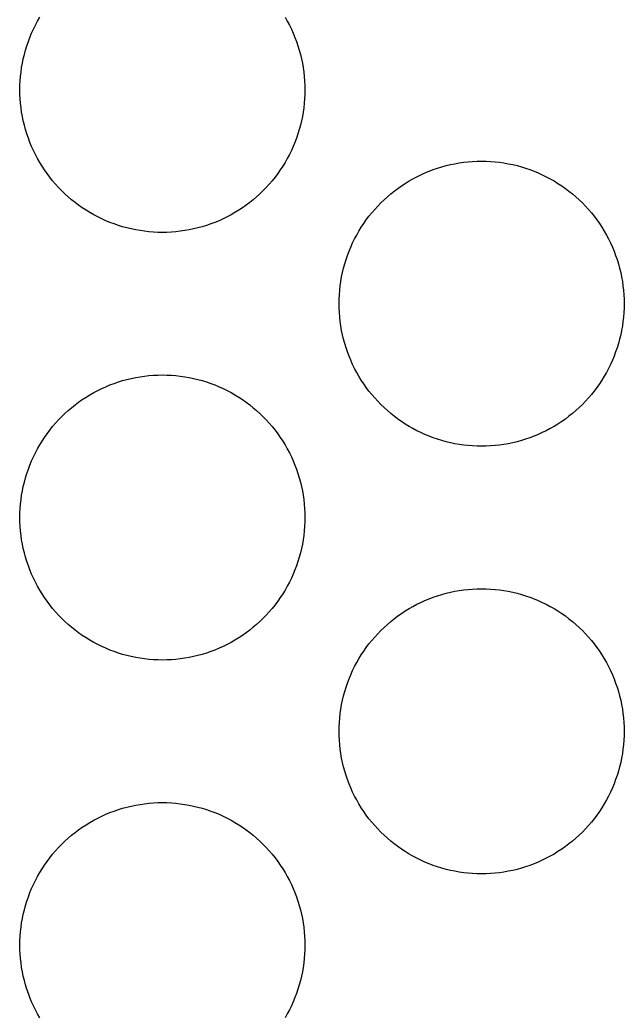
# Model space of a CAD drawing. Header units: metres. Extents: x 0 to 290, y 0 to 144.
# Drawn here: x 222.95 to 244.15, y 35.8 to 70.7 of the extents above; entities that cross this region are included whole.
import ezdxf

# ---------------------------------------------------------------- set-up
doc = ezdxf.new("R2010")
doc.units = ezdxf.units.M

msp = doc.modelspace()

# ---------------------------------------------------------------- linework, layer by layer
for p, q in [((223.426, 70.3789), (223.495, 70.5199)), ((223.495, 70.5199), (223.568, 70.6588)), ((223.568, 70.6588), (223.646, 70.7952)), ((232.254, 70.7952), (232.332, 70.6588)), ((232.332, 70.6588), (232.405, 70.5199)), ((232.405, 70.5199), (232.474, 70.3789)), ((223.301, 70.0906), (223.361, 70.2357)), ((223.361, 70.2357), (223.426, 70.3789)), ((232.474, 70.3789), (232.539, 70.2357)), ((232.539, 70.2357), (232.599, 70.0906)), ((223.195, 69.7951), (223.246, 69.9437)), ((223.246, 69.9437), (223.301, 70.0906)), ((232.599, 70.0906), (232.654, 69.9437)), ((232.654, 69.9437), (232.705, 69.7951)), ((223.07, 69.3407), (223.107, 69.4934)), ((223.107, 69.4934), (223.149, 69.6449)), ((223.149, 69.6449), (223.195, 69.7951)), ((232.705, 69.7951), (232.751, 69.6449)), ((232.751, 69.6449), (232.793, 69.4934)), ((232.793, 69.4934), (232.83, 69.3407)), ((223.012, 69.0322), (223.039, 69.1869)), ((223.039, 69.1869), (223.07, 69.3407)), ((232.83, 69.3407), (232.861, 69.1869)), ((232.861, 69.1869), (232.888, 69.0322)), ((222.972, 68.7205), (222.989, 68.8767)), ((222.989, 68.8767), (223.012, 69.0322)), ((232.888, 69.0322), (232.911, 68.8767)), ((232.911, 68.8767), (232.928, 68.7205)), ((222.952, 68.407), (222.96, 68.5639)), ((222.96, 68.5639), (222.972, 68.7205)), ((232.928, 68.7205), (232.94, 68.5639)), ((232.94, 68.5639), (232.948, 68.407)), ((222.95, 68.25), (222.952, 68.407)), ((222.952, 68.0929), (222.95, 68.25)), ((222.96, 67.936), (222.952, 68.0929)), ((232.948, 68.0929), (232.94, 67.936)), ((232.948, 68.407), (232.95, 68.25)), ((232.95, 68.25), (232.948, 68.0929)), ((222.972, 67.7794), (222.96, 67.936)), ((222.989, 67.6233), (222.972, 67.7794)), ((232.928, 67.7794), (232.911, 67.6233)), ((232.94, 67.936), (232.928, 67.7794)), ((223.012, 67.4678), (222.989, 67.6233)), ((223.039, 67.3131), (223.012, 67.4678)), ((232.888, 67.4678), (232.861, 67.3131)), ((232.911, 67.6233), (232.888, 67.4678)), ((223.07, 67.1593), (223.039, 67.3131)), ((223.107, 67.0065), (223.07, 67.1593)), ((232.83, 67.1593), (232.793, 67.0065)), ((232.861, 67.3131), (232.83, 67.1593)), ((223.149, 66.855), (223.107, 67.0065)), ((223.195, 66.7049), (223.149, 66.855)), ((223.246, 66.5563), (223.195, 66.7049)), ((232.705, 66.7049), (232.654, 66.5563)), ((232.751, 66.855), (232.705, 66.7049)), ((232.793, 67.0065), (232.751, 66.855)), ((223.301, 66.4094), (223.246, 66.5563)), ((223.361, 66.2643), (223.301, 66.4094)), ((232.599, 66.4094), (232.539, 66.2643)), ((232.654, 66.5563), (232.599, 66.4094)), ((223.426, 66.1211), (223.361, 66.2643)), ((223.495, 65.98), (223.426, 66.1211)), ((223.568, 65.8412), (223.495, 65.98)), ((232.405, 65.98), (232.332, 65.8412)), ((232.474, 66.1211), (232.405, 65.98)), ((232.539, 66.2643), (232.474, 66.1211)), ((223.646, 65.7048), (223.568, 65.8412)), ((223.728, 65.5709), (223.646, 65.7048)), ((232.254, 65.7048), (232.172, 65.5709)), ((232.332, 65.8412), (232.254, 65.7048)), ((237.907, 65.5929), (238.059, 65.6296)), ((238.059, 65.6296), (238.213, 65.6614)), ((238.213, 65.6614), (238.368, 65.6884)), ((238.368, 65.6884), (238.523, 65.7106)), ((238.523, 65.7106), (238.679, 65.7278)), ((238.679, 65.7278), (238.836, 65.7401)), ((238.836, 65.7401), (238.993, 65.7475)), ((238.993, 65.7475), (239.15, 65.75)), ((239.15, 65.75), (239.307, 65.7475)), ((239.307, 65.7475), (239.464, 65.7401)), ((239.464, 65.7401), (239.621, 65.7278)), ((239.621, 65.7278), (239.777, 65.7106)), ((239.777, 65.7106), (239.932, 65.6884)), ((239.932, 65.6884), (240.087, 65.6614)), ((240.087, 65.6614), (240.241, 65.6296)), ((240.241, 65.6296), (240.393, 65.5929)), ((223.815, 65.4396), (223.728, 65.5709)), ((223.905, 65.3111), (223.815, 65.4396)), ((223.999, 65.1855), (223.905, 65.3111)), ((231.995, 65.3111), (231.901, 65.1855)), ((232.085, 65.4396), (231.995, 65.3111)), ((232.172, 65.5709), (232.085, 65.4396)), ((237.021, 65.2741), (237.164, 65.3388)), ((237.164, 65.3388), (237.309, 65.3989)), ((237.309, 65.3989), (237.456, 65.4544)), ((237.456, 65.4544), (237.605, 65.5053)), ((237.605, 65.5053), (237.755, 65.5515)), ((237.755, 65.5515), (237.907, 65.5929)), ((240.393, 65.5929), (240.545, 65.5515)), ((240.545, 65.5515), (240.695, 65.5053)), ((240.695, 65.5053), (240.844, 65.4544)), ((240.844, 65.4544), (240.991, 65.3989)), ((240.991, 65.3989), (241.136, 65.3388)), ((241.136, 65.3388), (241.279, 65.2741)), ((224.097, 65.0629), (223.999, 65.1855)), ((224.199, 64.9434), (224.097, 65.0629)), ((224.305, 64.8273), (224.199, 64.9434)), ((231.701, 64.9434), (231.595, 64.8273)), ((231.803, 65.0629), (231.701, 64.9434)), ((231.901, 65.1855), (231.803, 65.0629)), ((236.34, 64.8854), (236.471, 64.9716)), ((236.471, 64.9716), (236.605, 65.0537)), ((236.605, 65.0537), (236.741, 65.1315)), ((236.741, 65.1315), (236.88, 65.205)), ((236.88, 65.205), (237.021, 65.2741)), ((241.279, 65.2741), (241.42, 65.205)), ((241.42, 65.205), (241.559, 65.1315)), ((241.559, 65.1315), (241.695, 65.0537)), ((241.695, 65.0537), (241.829, 64.9716)), ((241.829, 64.9716), (241.96, 64.8854)), ((224.414, 64.7145), (224.305, 64.8273)), ((224.527, 64.6051), (224.414, 64.7145)), ((224.643, 64.4994), (224.527, 64.6051)), ((231.373, 64.6051), (231.257, 64.4994)), ((231.486, 64.7145), (231.373, 64.6051)), ((231.595, 64.8273), (231.486, 64.7145)), ((235.843, 64.5005), (235.963, 64.6026)), ((235.963, 64.6026), (236.085, 64.7008)), ((236.085, 64.7008), (236.211, 64.7951)), ((236.211, 64.7951), (236.34, 64.8854)), ((241.96, 64.8854), (242.089, 64.7951)), ((242.089, 64.7951), (242.215, 64.7008)), ((242.215, 64.7008), (242.337, 64.6026)), ((242.337, 64.6026), (242.457, 64.5005)), ((224.763, 64.3974), (224.643, 64.4994)), ((224.885, 64.2992), (224.763, 64.3974)), ((225.011, 64.2049), (224.885, 64.2992)), ((231.015, 64.2992), (230.889, 64.2049)), ((231.137, 64.3974), (231.015, 64.2992)), ((231.257, 64.4994), (231.137, 64.3974)), ((235.505, 64.1727), (235.614, 64.2855)), ((235.614, 64.2855), (235.727, 64.3948)), ((235.727, 64.3948), (235.843, 64.5005)), ((242.457, 64.5005), (242.573, 64.3948)), ((242.573, 64.3948), (242.686, 64.2855)), ((242.686, 64.2855), (242.795, 64.1727)), ((225.14, 64.1146), (225.011, 64.2049)), ((225.271, 64.0284), (225.14, 64.1146)), ((225.405, 63.9463), (225.271, 64.0284)), ((225.541, 63.8685), (225.405, 63.9463)), ((230.495, 63.9463), (230.359, 63.8685)), ((230.629, 64.0284), (230.495, 63.9463)), ((230.76, 64.1146), (230.629, 64.0284)), ((230.889, 64.2049), (230.76, 64.1146)), ((235.199, 63.8145), (235.297, 63.9371)), ((235.297, 63.9371), (235.399, 64.0565)), ((235.399, 64.0565), (235.505, 64.1727)), ((242.795, 64.1727), (242.901, 64.0565)), ((242.901, 64.0565), (243.003, 63.9371)), ((243.003, 63.9371), (243.101, 63.8145)), ((225.68, 63.795), (225.541, 63.8685)), ((225.821, 63.7259), (225.68, 63.795)), ((225.964, 63.6612), (225.821, 63.7259)), ((226.109, 63.6011), (225.964, 63.6612)), ((226.256, 63.5456), (226.109, 63.6011)), ((226.405, 63.4947), (226.256, 63.5456)), ((229.644, 63.5456), (229.495, 63.4947)), ((229.791, 63.6011), (229.644, 63.5456)), ((229.936, 63.6612), (229.791, 63.6011)), ((230.079, 63.7259), (229.936, 63.6612)), ((230.22, 63.795), (230.079, 63.7259)), ((230.359, 63.8685), (230.22, 63.795)), ((234.928, 63.4291), (235.015, 63.5604)), ((235.015, 63.5604), (235.105, 63.6889)), ((235.105, 63.6889), (235.199, 63.8145)), ((243.101, 63.8145), (243.195, 63.6889)), ((243.195, 63.6889), (243.285, 63.5604)), ((243.285, 63.5604), (243.372, 63.4291)), ((226.555, 63.4485), (226.405, 63.4947)), ((226.707, 63.4071), (226.555, 63.4485)), ((226.859, 63.3704), (226.707, 63.4071)), ((227.013, 63.3386), (226.859, 63.3704)), ((227.168, 63.3116), (227.013, 63.3386)), ((227.323, 63.2894), (227.168, 63.3116)), ((227.479, 63.2722), (227.323, 63.2894)), ((227.636, 63.2599), (227.479, 63.2722)), ((227.793, 63.2525), (227.636, 63.2599)), ((227.95, 63.25), (227.793, 63.2525)), ((228.107, 63.2525), (227.95, 63.25)), ((228.264, 63.2599), (228.107, 63.2525)), ((228.421, 63.2722), (228.264, 63.2599)), ((228.577, 63.2894), (228.421, 63.2722)), ((228.732, 63.3116), (228.577, 63.2894)), ((228.887, 63.3386), (228.732, 63.3116)), ((229.041, 63.3704), (228.887, 63.3386)), ((229.193, 63.4071), (229.041, 63.3704)), ((229.345, 63.4485), (229.193, 63.4071)), ((229.495, 63.4947), (229.345, 63.4485)), ((234.768, 63.1588), (234.846, 63.2952)), ((234.846, 63.2952), (234.928, 63.4291)), ((243.372, 63.4291), (243.454, 63.2952)), ((243.454, 63.2952), (243.532, 63.1588)), ((234.561, 62.7357), (234.626, 62.8789)), ((234.626, 62.8789), (234.695, 63.0199)), ((234.695, 63.0199), (234.768, 63.1588)), ((243.532, 63.1588), (243.605, 63.0199)), ((243.605, 63.0199), (243.674, 62.8789)), ((243.674, 62.8789), (243.739, 62.7357)), ((234.446, 62.4437), (234.501, 62.5906)), ((234.501, 62.5906), (234.561, 62.7357)), ((243.739, 62.7357), (243.799, 62.5906)), ((243.799, 62.5906), (243.854, 62.4437)), ((234.307, 61.9934), (234.349, 62.1449)), ((234.349, 62.1449), (234.395, 62.2951)), ((234.395, 62.2951), (234.446, 62.4437)), ((243.854, 62.4437), (243.905, 62.2951)), ((243.905, 62.2951), (243.951, 62.1449)), ((243.951, 62.1449), (243.993, 61.9934)), ((234.239, 61.6869), (234.27, 61.8407)), ((234.27, 61.8407), (234.307, 61.9934)), ((243.993, 61.9934), (244.03, 61.8407)), ((244.03, 61.8407), (244.061, 61.6869)), ((234.189, 61.3767), (234.212, 61.5322)), ((234.212, 61.5322), (234.239, 61.6869)), ((244.061, 61.6869), (244.088, 61.5322)), ((244.088, 61.5322), (244.111, 61.3767)), ((234.16, 61.0639), (234.172, 61.2205)), ((234.172, 61.2205), (234.189, 61.3767)), ((244.111, 61.3767), (244.128, 61.2205)), ((244.128, 61.2205), (244.14, 61.0639)), ((234.15, 60.75), (234.152, 60.907)), ((234.152, 60.5929), (234.15, 60.75)), ((234.152, 60.907), (234.16, 61.0639)), ((244.14, 61.0639), (244.148, 60.907)), ((244.148, 60.907), (244.15, 60.75)), ((244.15, 60.75), (244.148, 60.5929)), ((234.16, 60.436), (234.152, 60.5929)), ((234.172, 60.2794), (234.16, 60.436)), ((244.14, 60.436), (244.128, 60.2794)), ((244.148, 60.5929), (244.14, 60.436)), ((234.189, 60.1233), (234.172, 60.2794)), ((234.212, 59.9678), (234.189, 60.1233)), ((244.111, 60.1233), (244.088, 59.9678)), ((244.128, 60.2794), (244.111, 60.1233)), ((234.239, 59.8131), (234.212, 59.9678)), ((234.27, 59.6593), (234.239, 59.8131)), ((244.061, 59.8131), (244.03, 59.6593)), ((244.088, 59.9678), (244.061, 59.8131)), ((234.307, 59.5065), (234.27, 59.6593)), ((234.349, 59.355), (234.307, 59.5065)), ((234.395, 59.2049), (234.349, 59.355)), ((243.951, 59.355), (243.905, 59.2049)), ((243.993, 59.5065), (243.951, 59.355)), ((244.03, 59.6593), (243.993, 59.5065)), ((234.446, 59.0563), (234.395, 59.2049)), ((234.501, 58.9094), (234.446, 59.0563)), ((243.854, 59.0563), (243.799, 58.9094)), ((243.905, 59.2049), (243.854, 59.0563)), ((234.561, 58.7643), (234.501, 58.9094)), ((234.626, 58.6211), (234.561, 58.7643)), ((243.739, 58.7643), (243.674, 58.6211)), ((243.799, 58.9094), (243.739, 58.7643)), ((234.695, 58.48), (234.626, 58.6211)), ((234.768, 58.3412), (234.695, 58.48)), ((234.846, 58.2048), (234.768, 58.3412)), ((243.532, 58.3412), (243.454, 58.2048)), ((243.605, 58.48), (243.532, 58.3412)), ((243.674, 58.6211), (243.605, 58.48)), ((226.109, 57.8989), (226.256, 57.9544)), ((226.256, 57.9544), (226.405, 58.0053)), ((226.405, 58.0053), (226.555, 58.0515)), ((226.555, 58.0515), (226.707, 58.0929)), ((226.707, 58.0929), (226.859, 58.1296)), ((226.859, 58.1296), (227.013, 58.1614)), ((227.013, 58.1614), (227.168, 58.1884)), ((227.168, 58.1884), (227.323, 58.2106)), ((227.323, 58.2106), (227.479, 58.2278)), ((227.479, 58.2278), (227.636, 58.2401)), ((227.636, 58.2401), (227.793, 58.2475)), ((227.793, 58.2475), (227.95, 58.25)), ((227.95, 58.25), (228.107, 58.2475)), ((228.107, 58.2475), (228.264, 58.2401)), ((228.264, 58.2401), (228.421, 58.2278)), ((228.421, 58.2278), (228.577, 58.2106)), ((228.577, 58.2106), (228.732, 58.1884)), ((228.732, 58.1884), (228.887, 58.1614)), ((228.887, 58.1614), (229.041, 58.1296)), ((229.041, 58.1296), (229.193, 58.0929)), ((229.193, 58.0929), (229.345, 58.0515)), ((229.345, 58.0515), (229.495, 58.0053)), ((229.495, 58.0053), (229.644, 57.9544)), ((229.644, 57.9544), (229.791, 57.8989)), ((234.928, 58.0709), (234.846, 58.2048)), ((235.015, 57.9396), (234.928, 58.0709)), ((243.372, 58.0709), (243.285, 57.9396)), ((243.454, 58.2048), (243.372, 58.0709)), ((225.405, 57.5537), (225.541, 57.6315)), ((225.541, 57.6315), (225.68, 57.705)), ((225.68, 57.705), (225.821, 57.7741)), ((225.821, 57.7741), (225.964, 57.8388)), ((225.964, 57.8388), (226.109, 57.8989)), ((229.791, 57.8989), (229.936, 57.8388)), ((229.936, 57.8388), (230.079, 57.7741)), ((230.079, 57.7741), (230.22, 57.705)), ((230.22, 57.705), (230.359, 57.6315)), ((230.359, 57.6315), (230.495, 57.5537)), ((235.105, 57.8111), (235.015, 57.9396)), ((235.199, 57.6855), (235.105, 57.8111)), ((235.297, 57.5629), (235.199, 57.6855)), ((243.101, 57.6855), (243.003, 57.5629)), ((243.195, 57.8111), (243.101, 57.6855)), ((243.285, 57.9396), (243.195, 57.8111)), ((224.885, 57.2008), (225.011, 57.2951)), ((225.011, 57.2951), (225.14, 57.3854)), ((225.14, 57.3854), (225.271, 57.4716)), ((225.271, 57.4716), (225.405, 57.5537)), ((230.495, 57.5537), (230.629, 57.4716)), ((230.629, 57.4716), (230.76, 57.3854)), ((230.76, 57.3854), (230.889, 57.2951)), ((230.889, 57.2951), (231.015, 57.2008)), ((235.399, 57.4434), (235.297, 57.5629)), ((235.505, 57.3273), (235.399, 57.4434)), ((235.614, 57.2145), (235.505, 57.3273)), ((242.795, 57.3273), (242.686, 57.2145)), ((242.901, 57.4434), (242.795, 57.3273)), ((243.003, 57.5629), (242.901, 57.4434)), ((224.527, 56.8948), (224.643, 57.0005)), ((224.643, 57.0005), (224.763, 57.1026)), ((224.763, 57.1026), (224.885, 57.2008)), ((231.015, 57.2008), (231.137, 57.1026)), ((231.137, 57.1026), (231.257, 57.0005)), ((231.257, 57.0005), (231.373, 56.8948)), ((235.727, 57.1051), (235.614, 57.2145)), ((235.843, 56.9994), (235.727, 57.1051)), ((235.963, 56.8974), (235.843, 56.9994)), ((242.457, 56.9994), (242.337, 56.8974)), ((242.573, 57.1051), (242.457, 56.9994)), ((242.686, 57.2145), (242.573, 57.1051)), ((224.097, 56.4371), (224.199, 56.5565)), ((224.199, 56.5565), (224.305, 56.6727)), ((224.305, 56.6727), (224.414, 56.7855)), ((224.414, 56.7855), (224.527, 56.8948)), ((231.373, 56.8948), (231.486, 56.7855)), ((231.486, 56.7855), (231.595, 56.6727)), ((231.595, 56.6727), (231.701, 56.5565)), ((231.701, 56.5565), (231.803, 56.4371)), ((236.085, 56.7992), (235.963, 56.8974)), ((236.211, 56.7049), (236.085, 56.7992)), ((236.34, 56.6146), (236.211, 56.7049)), ((236.471, 56.5284), (236.34, 56.6146)), ((241.96, 56.6146), (241.829, 56.5284)), ((242.089, 56.7049), (241.96, 56.6146)), ((242.215, 56.7992), (242.089, 56.7049)), ((242.337, 56.8974), (242.215, 56.7992)), ((223.905, 56.1889), (223.999, 56.3145)), ((223.999, 56.3145), (224.097, 56.4371)), ((231.803, 56.4371), (231.901, 56.3145)), ((231.901, 56.3145), (231.995, 56.1889)), ((236.605, 56.4463), (236.471, 56.5284)), ((236.741, 56.3685), (236.605, 56.4463)), ((236.88, 56.295), (236.741, 56.3685)), ((237.021, 56.2259), (236.88, 56.295)), ((237.164, 56.1612), (237.021, 56.2259)), ((241.279, 56.2259), (241.136, 56.1612)), ((241.42, 56.295), (241.279, 56.2259)), ((241.559, 56.3685), (241.42, 56.295)), ((241.695, 56.4463), (241.559, 56.3685)), ((241.829, 56.5284), (241.695, 56.4463)), ((223.646, 55.7952), (223.728, 55.9291)), ((223.728, 55.9291), (223.815, 56.0604)), ((223.815, 56.0604), (223.905, 56.1889)), ((231.995, 56.1889), (232.085, 56.0604)), ((232.085, 56.0604), (232.172, 55.9291)), ((232.172, 55.9291), (232.254, 55.7952)), ((237.309, 56.1011), (237.164, 56.1612)), ((237.456, 56.0456), (237.309, 56.1011)), ((237.605, 55.9947), (237.456, 56.0456)), ((237.755, 55.9485), (237.605, 55.9947)), ((237.907, 55.9071), (237.755, 55.9485)), ((238.059, 55.8704), (237.907, 55.9071)), ((238.213, 55.8386), (238.059, 55.8704)), ((240.241, 55.8704), (240.087, 55.8386)), ((240.393, 55.9071), (240.241, 55.8704)), ((240.545, 55.9485), (240.393, 55.9071)), ((240.695, 55.9947), (240.545, 55.9485)), ((240.844, 56.0456), (240.695, 55.9947)), ((240.991, 56.1011), (240.844, 56.0456)), ((241.136, 56.1612), (240.991, 56.1011)), ((223.426, 55.3789), (223.495, 55.5199)), ((223.495, 55.5199), (223.568, 55.6588)), ((223.568, 55.6588), (223.646, 55.7952)), ((232.254, 55.7952), (232.332, 55.6588)), ((232.332, 55.6588), (232.405, 55.5199)), ((232.405, 55.5199), (232.474, 55.3789)), ((238.368, 55.8116), (238.213, 55.8386)), ((238.523, 55.7894), (238.368, 55.8116)), ((238.679, 55.7722), (238.523, 55.7894)), ((238.836, 55.7599), (238.679, 55.7722)), ((238.993, 55.7525), (238.836, 55.7599)), ((239.15, 55.75), (238.993, 55.7525)), ((239.307, 55.7525), (239.15, 55.75)), ((239.464, 55.7599), (239.307, 55.7525)), ((239.621, 55.7722), (239.464, 55.7599)), ((239.777, 55.7894), (239.621, 55.7722)), ((239.932, 55.8116), (239.777, 55.7894)), ((240.087, 55.8386), (239.932, 55.8116)), ((223.301, 55.0906), (223.361, 55.2357)), ((223.361, 55.2357), (223.426, 55.3789)), ((232.474, 55.3789), (232.539, 55.2357)), ((232.539, 55.2357), (232.599, 55.0906)), ((223.195, 54.7951), (223.246, 54.9437)), ((223.246, 54.9437), (223.301, 55.0906)), ((232.599, 55.0906), (232.654, 54.9437)), ((232.654, 54.9437), (232.705, 54.7951)), ((223.07, 54.3407), (223.107, 54.4934)), ((223.107, 54.4934), (223.149, 54.6449)), ((223.149, 54.6449), (223.195, 54.7951)), ((232.705, 54.7951), (232.751, 54.6449)), ((232.751, 54.6449), (232.793, 54.4934)), ((232.793, 54.4934), (232.83, 54.3407)), ((223.012, 54.0322), (223.039, 54.1869)), ((223.039, 54.1869), (223.07, 54.3407)), ((232.83, 54.3407), (232.861, 54.1869)), ((232.861, 54.1869), (232.888, 54.0322)), ((222.972, 53.7205), (222.989, 53.8767)), ((222.989, 53.8767), (223.012, 54.0322)), ((232.888, 54.0322), (232.911, 53.8767)), ((232.911, 53.8767), (232.928, 53.7205)), ((222.952, 53.407), (222.96, 53.5639)), ((222.96, 53.5639), (222.972, 53.7205)), ((232.928, 53.7205), (232.94, 53.5639)), ((232.94, 53.5639), (232.948, 53.407)), ((222.95, 53.25), (222.952, 53.407)), ((222.952, 53.0929), (222.95, 53.25)), ((222.96, 52.936), (222.952, 53.0929)), ((232.948, 53.0929), (232.94, 52.936)), ((232.948, 53.407), (232.95, 53.25)), ((232.95, 53.25), (232.948, 53.0929)), ((222.972, 52.7794), (222.96, 52.936)), ((222.989, 52.6233), (222.972, 52.7794)), ((232.928, 52.7794), (232.911, 52.6233)), ((232.94, 52.936), (232.928, 52.7794)), ((223.012, 52.4678), (222.989, 52.6233)), ((223.039, 52.3131), (223.012, 52.4678)), ((232.888, 52.4678), (232.861, 52.3131)), ((232.911, 52.6233), (232.888, 52.4678)), ((223.07, 52.1593), (223.039, 52.3131)), ((223.107, 52.0065), (223.07, 52.1593)), ((232.83, 52.1593), (232.793, 52.0065)), ((232.861, 52.3131), (232.83, 52.1593)), ((223.149, 51.855), (223.107, 52.0065)), ((223.195, 51.7049), (223.149, 51.855)), ((223.246, 51.5563), (223.195, 51.7049)), ((232.705, 51.7049), (232.654, 51.5563)), ((232.751, 51.855), (232.705, 51.7049)), ((232.793, 52.0065), (232.751, 51.855)), ((223.301, 51.4094), (223.246, 51.5563)), ((223.361, 51.2643), (223.301, 51.4094)), ((232.599, 51.4094), (232.539, 51.2643)), ((232.654, 51.5563), (232.599, 51.4094)), ((223.426, 51.1211), (223.361, 51.2643)), ((223.495, 50.98), (223.426, 51.1211)), ((223.568, 50.8412), (223.495, 50.98)), ((232.405, 50.98), (232.332, 50.8412)), ((232.474, 51.1211), (232.405, 50.98)), ((232.539, 51.2643), (232.474, 51.1211)), ((223.646, 50.7048), (223.568, 50.8412)), ((223.728, 50.5709), (223.646, 50.7048)), ((232.254, 50.7048), (232.172, 50.5709)), ((232.332, 50.8412), (232.254, 50.7048)), ((237.907, 50.5929), (238.059, 50.6296)), ((238.059, 50.6296), (238.213, 50.6614)), ((238.213, 50.6614), (238.368, 50.6884)), ((238.368, 50.6884), (238.523, 50.7106)), ((238.523, 50.7106), (238.679, 50.7278)), ((238.679, 50.7278), (238.836, 50.7401)), ((238.836, 50.7401), (238.993, 50.7475)), ((238.993, 50.7475), (239.15, 50.75)), ((239.15, 50.75), (239.307, 50.7475)), ((239.307, 50.7475), (239.464, 50.7401)), ((239.464, 50.7401), (239.621, 50.7278)), ((239.621, 50.7278), (239.777, 50.7106)), ((239.777, 50.7106), (239.932, 50.6884)), ((239.932, 50.6884), (240.087, 50.6614)), ((240.087, 50.6614), (240.241, 50.6296)), ((240.241, 50.6296), (240.393, 50.5929)), ((223.815, 50.4396), (223.728, 50.5709)), ((223.905, 50.3111), (223.815, 50.4396)), ((223.999, 50.1855), (223.905, 50.3111)), ((231.995, 50.3111), (231.901, 50.1855)), ((232.085, 50.4396), (231.995, 50.3111)), ((232.172, 50.5709), (232.085, 50.4396)), ((236.88, 50.205), (237.021, 50.2741)), ((237.021, 50.2741), (237.164, 50.3388)), ((237.164, 50.3388), (237.309, 50.3989)), ((237.309, 50.3989), (237.456, 50.4544)), ((237.456, 50.4544), (237.605, 50.5053)), ((237.605, 50.5053), (237.755, 50.5515)), ((237.755, 50.5515), (237.907, 50.5929)), ((240.393, 50.5929), (240.545, 50.5515)), ((240.545, 50.5515), (240.695, 50.5053)), ((240.695, 50.5053), (240.844, 50.4544)), ((240.844, 50.4544), (240.991, 50.3989)), ((240.991, 50.3989), (241.136, 50.3388)), ((241.136, 50.3388), (241.279, 50.2741)), ((241.279, 50.2741), (241.42, 50.205)), ((224.097, 50.0629), (223.999, 50.1855)), ((224.199, 49.9434), (224.097, 50.0629)), ((224.305, 49.8273), (224.199, 49.9434)), ((231.701, 49.9434), (231.595, 49.8273)), ((231.803, 50.0629), (231.701, 49.9434)), ((231.901, 50.1855), (231.803, 50.0629)), ((236.34, 49.8854), (236.471, 49.9716)), ((236.471, 49.9716), (236.605, 50.0537)), ((236.605, 50.0537), (236.741, 50.1315)), ((236.741, 50.1315), (236.88, 50.205)), ((241.42, 50.205), (241.559, 50.1315)), ((241.559, 50.1315), (241.695, 50.0537)), ((241.695, 50.0537), (241.829, 49.9716)), ((241.829, 49.9716), (241.96, 49.8854)), ((224.414, 49.7145), (224.305, 49.8273)), ((224.527, 49.6051), (224.414, 49.7145)), ((224.643, 49.4994), (224.527, 49.6051)), ((231.373, 49.6051), (231.257, 49.4994)), ((231.486, 49.7145), (231.373, 49.6051)), ((231.595, 49.8273), (231.486, 49.7145)), ((235.843, 49.5005), (235.963, 49.6026)), ((235.963, 49.6026), (236.085, 49.7008)), ((236.085, 49.7008), (236.211, 49.7951)), ((236.211, 49.7951), (236.34, 49.8854)), ((241.96, 49.8854), (242.089, 49.7951)), ((242.089, 49.7951), (242.215, 49.7008)), ((242.215, 49.7008), (242.337, 49.6026)), ((242.337, 49.6026), (242.457, 49.5005)), ((224.763, 49.3974), (224.643, 49.4994)), ((224.885, 49.2992), (224.763, 49.3974)), ((225.011, 49.2049), (224.885, 49.2992)), ((231.015, 49.2992), (230.889, 49.2049)), ((231.137, 49.3974), (231.015, 49.2992)), ((231.257, 49.4994), (231.137, 49.3974)), ((235.505, 49.1727), (235.614, 49.2855)), ((235.614, 49.2855), (235.727, 49.3948)), ((235.727, 49.3948), (235.843, 49.5005)), ((242.457, 49.5005), (242.573, 49.3948)), ((242.573, 49.3948), (242.686, 49.2855)), ((242.686, 49.2855), (242.795, 49.1727)), ((225.14, 49.1146), (225.011, 49.2049)), ((225.271, 49.0284), (225.14, 49.1146)), ((225.405, 48.9463), (225.271, 49.0284)), ((225.541, 48.8685), (225.405, 48.9463)), ((230.495, 48.9463), (230.359, 48.8685)), ((230.629, 49.0284), (230.495, 48.9463)), ((230.76, 49.1146), (230.629, 49.0284)), ((230.889, 49.2049), (230.76, 49.1146)), ((235.199, 48.8145), (235.297, 48.9371)), ((235.297, 48.9371), (235.399, 49.0565)), ((235.399, 49.0565), (235.505, 49.1727)), ((242.795, 49.1727), (242.901, 49.0565)), ((242.901, 49.0565), (243.003, 48.9371)), ((243.003, 48.9371), (243.101, 48.8145)), ((225.68, 48.795), (225.541, 48.8685)), ((225.821, 48.7259), (225.68, 48.795)), ((225.964, 48.6612), (225.821, 48.7259)), ((226.109, 48.6011), (225.964, 48.6612)), ((226.256, 48.5456), (226.109, 48.6011)), ((226.405, 48.4947), (226.256, 48.5456)), ((229.644, 48.5456), (229.495, 48.4947)), ((229.791, 48.6011), (229.644, 48.5456)), ((229.936, 48.6612), (229.791, 48.6011)), ((230.079, 48.7259), (229.936, 48.6612)), ((230.22, 48.795), (230.079, 48.7259)), ((230.359, 48.8685), (230.22, 48.795)), ((234.928, 48.4291), (235.015, 48.5604)), ((235.015, 48.5604), (235.105, 48.6889)), ((235.105, 48.6889), (235.199, 48.8145)), ((243.101, 48.8145), (243.195, 48.6889)), ((243.195, 48.6889), (243.285, 48.5604)), ((243.285, 48.5604), (243.372, 48.4291)), ((226.555, 48.4485), (226.405, 48.4947)), ((226.707, 48.4071), (226.555, 48.4485)), ((226.859, 48.3704), (226.707, 48.4071)), ((227.013, 48.3386), (226.859, 48.3704)), ((227.168, 48.3116), (227.013, 48.3386)), ((227.323, 48.2894), (227.168, 48.3116)), ((227.479, 48.2722), (227.323, 48.2894)), ((227.636, 48.2599), (227.479, 48.2722)), ((227.793, 48.2525), (227.636, 48.2599)), ((227.95, 48.25), (227.793, 48.2525)), ((228.107, 48.2525), (227.95, 48.25)), ((228.264, 48.2599), (228.107, 48.2525)), ((228.421, 48.2722), (228.264, 48.2599)), ((228.577, 48.2894), (228.421, 48.2722)), ((228.732, 48.3116), (228.577, 48.2894)), ((228.887, 48.3386), (228.732, 48.3116)), ((229.041, 48.3704), (228.887, 48.3386)), ((229.193, 48.4071), (229.041, 48.3704)), ((229.345, 48.4485), (229.193, 48.4071)), ((229.495, 48.4947), (229.345, 48.4485)), ((234.768, 48.1588), (234.846, 48.2952)), ((234.846, 48.2952), (234.928, 48.4291)), ((243.372, 48.4291), (243.454, 48.2952)), ((243.454, 48.2952), (243.532, 48.1588)), ((234.561, 47.7357), (234.626, 47.8789)), ((234.626, 47.8789), (234.695, 48.0199)), ((234.695, 48.0199), (234.768, 48.1588)), ((243.532, 48.1588), (243.605, 48.0199)), ((243.605, 48.0199), (243.674, 47.8789)), ((243.674, 47.8789), (243.739, 47.7357)), ((234.446, 47.4437), (234.501, 47.5906)), ((234.501, 47.5906), (234.561, 47.7357)), ((243.739, 47.7357), (243.799, 47.5906)), ((243.799, 47.5906), (243.854, 47.4437)), ((234.307, 46.9934), (234.349, 47.1449)), ((234.349, 47.1449), (234.395, 47.2951)), ((234.395, 47.2951), (234.446, 47.4437)), ((243.854, 47.4437), (243.905, 47.2951)), ((243.905, 47.2951), (243.951, 47.1449)), ((243.951, 47.1449), (243.993, 46.9934)), ((234.239, 46.6869), (234.27, 46.8407)), ((234.27, 46.8407), (234.307, 46.9934)), ((243.993, 46.9934), (244.03, 46.8407)), ((244.03, 46.8407), (244.061, 46.6869)), ((234.189, 46.3767), (234.212, 46.5322)), ((234.212, 46.5322), (234.239, 46.6869)), ((244.061, 46.6869), (244.088, 46.5322)), ((244.088, 46.5322), (244.111, 46.3767)), ((234.16, 46.0639), (234.172, 46.2205)), ((234.172, 46.2205), (234.189, 46.3767)), ((244.111, 46.3767), (244.128, 46.2205)), ((244.128, 46.2205), (244.14, 46.0639)), ((234.15, 45.75), (234.152, 45.907)), ((234.152, 45.5929), (234.15, 45.75)), ((234.152, 45.907), (234.16, 46.0639)), ((244.14, 46.0639), (244.148, 45.907)), ((244.148, 45.907), (244.15, 45.75)), ((244.15, 45.75), (244.148, 45.5929)), ((234.16, 45.436), (234.152, 45.5929)), ((234.172, 45.2794), (234.16, 45.436)), ((244.14, 45.436), (244.128, 45.2794)), ((244.148, 45.5929), (244.14, 45.436)), ((234.189, 45.1233), (234.172, 45.2794)), ((234.212, 44.9678), (234.189, 45.1233)), ((244.111, 45.1233), (244.088, 44.9678)), ((244.128, 45.2794), (244.111, 45.1233)), ((234.239, 44.8131), (234.212, 44.9678)), ((234.27, 44.6593), (234.239, 44.8131)), ((244.061, 44.8131), (244.03, 44.6593)), ((244.088, 44.9678), (244.061, 44.8131)), ((234.307, 44.5065), (234.27, 44.6593)), ((234.349, 44.355), (234.307, 44.5065)), ((234.395, 44.2049), (234.349, 44.355)), ((243.951, 44.355), (243.905, 44.2049)), ((243.993, 44.5065), (243.951, 44.355)), ((244.03, 44.6593), (243.993, 44.5065)), ((234.446, 44.0563), (234.395, 44.2049)), ((234.501, 43.9094), (234.446, 44.0563)), ((243.854, 44.0563), (243.799, 43.9094)), ((243.905, 44.2049), (243.854, 44.0563)), ((234.561, 43.7643), (234.501, 43.9094)), ((234.626, 43.6211), (234.561, 43.7643)), ((243.739, 43.7643), (243.674, 43.6211)), ((243.799, 43.9094), (243.739, 43.7643)), ((234.695, 43.48), (234.626, 43.6211)), ((234.768, 43.3412), (234.695, 43.48)), ((234.846, 43.2048), (234.768, 43.3412)), ((243.532, 43.3412), (243.454, 43.2048)), ((243.605, 43.48), (243.532, 43.3412)), ((243.674, 43.6211), (243.605, 43.48)), ((226.109, 42.8989), (226.256, 42.9544)), ((226.256, 42.9544), (226.405, 43.0053)), ((226.405, 43.0053), (226.555, 43.0515)), ((226.555, 43.0515), (226.707, 43.0929)), ((226.707, 43.0929), (226.859, 43.1296)), ((226.859, 43.1296), (227.013, 43.1614)), ((227.013, 43.1614), (227.168, 43.1884)), ((227.168, 43.1884), (227.323, 43.2106)), ((227.323, 43.2106), (227.479, 43.2278)), ((227.479, 43.2278), (227.636, 43.2401)), ((227.636, 43.2401), (227.793, 43.2475)), ((227.793, 43.2475), (227.95, 43.25)), ((227.95, 43.25), (228.107, 43.2475)), ((228.107, 43.2475), (228.264, 43.2401)), ((228.264, 43.2401), (228.421, 43.2278)), ((228.421, 43.2278), (228.577, 43.2106)), ((228.577, 43.2106), (228.732, 43.1884)), ((228.732, 43.1884), (228.887, 43.1614)), ((228.887, 43.1614), (229.041, 43.1296)), ((229.041, 43.1296), (229.193, 43.0929)), ((229.193, 43.0929), (229.345, 43.0515)), ((229.345, 43.0515), (229.495, 43.0053)), ((229.495, 43.0053), (229.644, 42.9544)), ((229.644, 42.9544), (229.791, 42.8989)), ((234.928, 43.0709), (234.846, 43.2048)), ((235.015, 42.9396), (234.928, 43.0709)), ((235.105, 42.8111), (235.015, 42.9396)), ((243.285, 42.9396), (243.195, 42.8111)), ((243.372, 43.0709), (243.285, 42.9396)), ((243.454, 43.2048), (243.372, 43.0709)), ((225.405, 42.5537), (225.541, 42.6315)), ((225.541, 42.6315), (225.68, 42.705)), ((225.68, 42.705), (225.821, 42.7741)), ((225.821, 42.7741), (225.964, 42.8388)), ((225.964, 42.8388), (226.109, 42.8989)), ((229.791, 42.8989), (229.936, 42.8388)), ((229.936, 42.8388), (230.079, 42.7741)), ((230.079, 42.7741), (230.22, 42.705)), ((230.22, 42.705), (230.359, 42.6315)), ((230.359, 42.6315), (230.495, 42.5537)), ((235.199, 42.6855), (235.105, 42.8111)), ((235.297, 42.5629), (235.199, 42.6855)), ((243.101, 42.6855), (243.003, 42.5629)), ((243.195, 42.8111), (243.101, 42.6855)), ((224.885, 42.2008), (225.011, 42.2951)), ((225.011, 42.2951), (225.14, 42.3854)), ((225.14, 42.3854), (225.271, 42.4716)), ((225.271, 42.4716), (225.405, 42.5537)), ((230.495, 42.5537), (230.629, 42.4716)), ((230.629, 42.4716), (230.76, 42.3854)), ((230.76, 42.3854), (230.889, 42.2951)), ((230.889, 42.2951), (231.015, 42.2008)), ((235.399, 42.4434), (235.297, 42.5629)), ((235.505, 42.3273), (235.399, 42.4434)), ((235.614, 42.2145), (235.505, 42.3273)), ((242.795, 42.3273), (242.686, 42.2145)), ((242.901, 42.4434), (242.795, 42.3273)), ((243.003, 42.5629), (242.901, 42.4434)), ((224.414, 41.7855), (224.527, 41.8948)), ((224.527, 41.8948), (224.643, 42.0005)), ((224.643, 42.0005), (224.763, 42.1026)), ((224.763, 42.1026), (224.885, 42.2008)), ((231.015, 42.2008), (231.137, 42.1026)), ((231.137, 42.1026), (231.257, 42.0005)), ((231.257, 42.0005), (231.373, 41.8948)), ((231.373, 41.8948), (231.486, 41.7855)), ((235.727, 42.1051), (235.614, 42.2145)), ((235.843, 41.9994), (235.727, 42.1051)), ((235.963, 41.8974), (235.843, 41.9994)), ((236.085, 41.7992), (235.963, 41.8974)), ((242.337, 41.8974), (242.215, 41.7992)), ((242.457, 41.9994), (242.337, 41.8974)), ((242.573, 42.1051), (242.457, 41.9994)), ((242.686, 42.2145), (242.573, 42.1051)), ((224.097, 41.4371), (224.199, 41.5565)), ((224.199, 41.5565), (224.305, 41.6727)), ((224.305, 41.6727), (224.414, 41.7855)), ((231.486, 41.7855), (231.595, 41.6727)), ((231.595, 41.6727), (231.701, 41.5565)), ((231.701, 41.5565), (231.803, 41.4371)), ((236.211, 41.7049), (236.085, 41.7992)), ((236.34, 41.6146), (236.211, 41.7049)), ((236.471, 41.5284), (236.34, 41.6146)), ((241.96, 41.6146), (241.829, 41.5284)), ((242.089, 41.7049), (241.96, 41.6146)), ((242.215, 41.7992), (242.089, 41.7049)), ((223.905, 41.1889), (223.999, 41.3145)), ((223.999, 41.3145), (224.097, 41.4371)), ((231.803, 41.4371), (231.901, 41.3145)), ((231.901, 41.3145), (231.995, 41.1889)), ((236.605, 41.4463), (236.471, 41.5284)), ((236.741, 41.3685), (236.605, 41.4463)), ((236.88, 41.295), (236.741, 41.3685)), ((237.021, 41.2259), (236.88, 41.295)), ((237.164, 41.1612), (237.021, 41.2259)), ((241.279, 41.2259), (241.136, 41.1612)), ((241.42, 41.295), (241.279, 41.2259)), ((241.559, 41.3685), (241.42, 41.295)), ((241.695, 41.4463), (241.559, 41.3685)), ((241.829, 41.5284), (241.695, 41.4463)), ((223.646, 40.7952), (223.728, 40.9291)), ((223.728, 40.9291), (223.815, 41.0604)), ((223.815, 41.0604), (223.905, 41.1889)), ((231.995, 41.1889), (232.085, 41.0604)), ((232.085, 41.0604), (232.172, 40.9291)), ((232.172, 40.9291), (232.254, 40.7952)), ((237.309, 41.1011), (237.164, 41.1612)), ((237.456, 41.0456), (237.309, 41.1011)), ((237.605, 40.9947), (237.456, 41.0456)), ((237.755, 40.9485), (237.605, 40.9947)), ((237.907, 40.9071), (237.755, 40.9485)), ((238.059, 40.8704), (237.907, 40.9071)), ((238.213, 40.8386), (238.059, 40.8704)), ((240.241, 40.8704), (240.087, 40.8386)), ((240.393, 40.9071), (240.241, 40.8704)), ((240.545, 40.9485), (240.393, 40.9071)), ((240.695, 40.9947), (240.545, 40.9485)), ((240.844, 41.0456), (240.695, 40.9947)), ((240.991, 41.1011), (240.844, 41.0456)), ((241.136, 41.1612), (240.991, 41.1011)), ((223.426, 40.3789), (223.495, 40.5199)), ((223.495, 40.5199), (223.568, 40.6588)), ((223.568, 40.6588), (223.646, 40.7952)), ((232.254, 40.7952), (232.332, 40.6588)), ((232.332, 40.6588), (232.405, 40.5199)), ((232.405, 40.5199), (232.474, 40.3789)), ((238.368, 40.8116), (238.213, 40.8386)), ((238.523, 40.7894), (238.368, 40.8116)), ((238.679, 40.7722), (238.523, 40.7894)), ((238.836, 40.7599), (238.679, 40.7722)), ((238.993, 40.7525), (238.836, 40.7599)), ((239.15, 40.75), (238.993, 40.7525)), ((239.307, 40.7525), (239.15, 40.75)), ((239.464, 40.7599), (239.307, 40.7525)), ((239.621, 40.7722), (239.464, 40.7599)), ((239.777, 40.7894), (239.621, 40.7722)), ((239.932, 40.8116), (239.777, 40.7894)), ((240.087, 40.8386), (239.932, 40.8116)), ((223.301, 40.0906), (223.361, 40.2357)), ((223.361, 40.2357), (223.426, 40.3789)), ((232.474, 40.3789), (232.539, 40.2357)), ((232.539, 40.2357), (232.599, 40.0906)), ((223.195, 39.7951), (223.246, 39.9437)), ((223.246, 39.9437), (223.301, 40.0906)), ((232.599, 40.0906), (232.654, 39.9437)), ((232.654, 39.9437), (232.705, 39.7951)), ((223.07, 39.3407), (223.107, 39.4934)), ((223.107, 39.4934), (223.149, 39.6449)), ((223.149, 39.6449), (223.195, 39.7951)), ((232.705, 39.7951), (232.751, 39.6449)), ((232.751, 39.6449), (232.793, 39.4934)), ((232.793, 39.4934), (232.83, 39.3407)), ((223.012, 39.0322), (223.039, 39.1869)), ((223.039, 39.1869), (223.07, 39.3407)), ((232.83, 39.3407), (232.861, 39.1869)), ((232.861, 39.1869), (232.888, 39.0322)), ((222.972, 38.7205), (222.989, 38.8767)), ((222.989, 38.8767), (223.012, 39.0322)), ((232.888, 39.0322), (232.911, 38.8767)), ((232.911, 38.8767), (232.928, 38.7205)), ((222.95, 38.25), (222.952, 38.407)), ((222.952, 38.407), (222.96, 38.5639)), ((222.96, 38.5639), (222.972, 38.7205)), ((232.928, 38.7205), (232.94, 38.5639)), ((232.94, 38.5639), (232.948, 38.407)), ((232.948, 38.407), (232.95, 38.25)), ((222.952, 38.0929), (222.95, 38.25)), ((222.96, 37.936), (222.952, 38.0929)), ((232.948, 38.0929), (232.94, 37.936)), ((232.95, 38.25), (232.948, 38.0929)), ((222.972, 37.7794), (222.96, 37.936)), ((222.989, 37.6233), (222.972, 37.7794)), ((232.928, 37.7794), (232.911, 37.6233)), ((232.94, 37.936), (232.928, 37.7794)), ((223.012, 37.4678), (222.989, 37.6233)), ((223.039, 37.3131), (223.012, 37.4678)), ((232.888, 37.4678), (232.861, 37.3131)), ((232.911, 37.6233), (232.888, 37.4678)), ((223.07, 37.1593), (223.039, 37.3131)), ((223.107, 37.0065), (223.07, 37.1593)), ((223.149, 36.855), (223.107, 37.0065)), ((232.793, 37.0065), (232.751, 36.855)), ((232.83, 37.1593), (232.793, 37.0065)), ((232.861, 37.3131), (232.83, 37.1593)), ((223.195, 36.7049), (223.149, 36.855)), ((223.246, 36.5563), (223.195, 36.7049)), ((232.705, 36.7049), (232.654, 36.5563)), ((232.751, 36.855), (232.705, 36.7049)), ((223.301, 36.4094), (223.246, 36.5563)), ((223.361, 36.2643), (223.301, 36.4094)), ((232.599, 36.4094), (232.539, 36.2643)), ((232.654, 36.5563), (232.599, 36.4094)), ((223.426, 36.1211), (223.361, 36.2643)), ((223.495, 35.98), (223.426, 36.1211)), ((223.568, 35.8412), (223.495, 35.98)), ((232.405, 35.98), (232.332, 35.8412)), ((232.474, 36.1211), (232.405, 35.98)), ((232.539, 36.2643), (232.474, 36.1211)), ((223.646, 35.7048), (223.568, 35.8412)), ((232.332, 35.8412), (232.254, 35.7048))]:
    msp.add_line(p, q)

doc.saveas('drawing.dxf')
